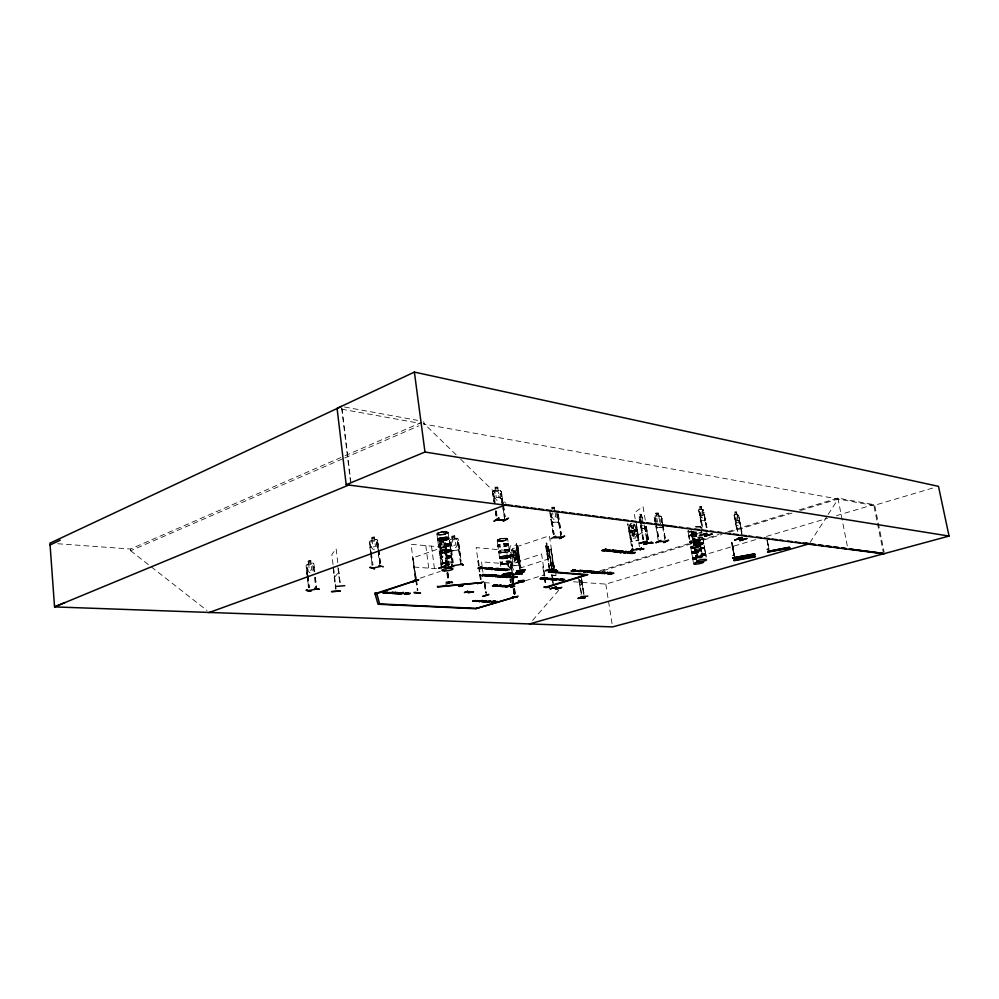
<?xml version="1.0" encoding="UTF-8"?>
<svg xmlns="http://www.w3.org/2000/svg" width="999" height="999" viewBox="0 0 999 999"><rect width="100%" height="100%" fill="white"/><g stroke="black" fill="none" stroke-linecap="round" stroke-linejoin="round"><path stroke-width="0.75" stroke-dasharray="5 3.75" d="M448.214 532.517L448.214 532.479A5.619 1.274 -7.5 0 1 439.735 534.577A5.619 1.274 -7.5 0 1 439.697 532.355L445.279 531.618L448.176 532.442A5.619 1.274 -7.5 0 0 439.697 532.355L437.599 533.079M437.612 533.104C434.902 536.013 444.23 534.49 445.367 534.078M500.811 566.421L497.927 546.241M701.56 550.449L699.887 540.496M702.684 556.505L701.71 551.298A5.132 0.962 -9.6 0 1 693.443 553.259A5.132 0.962 -9.6 0 1 694.954 551.348A5.132 0.962 -9.6 0 1 701.685 551.336L701.673 550.724M706.143 557.167L705.756 554.27L706.518 559.365M692.757 558.891L691.783 553.196L692.207 555.619M692.694 539.385L691.87 534.39M692.819 540.009L695.554 556.293M705.007 518.194L704.969 520.954L704.994 518.244M437.612 539.535L436.963 533.803M438.474 546.191L437.724 539.984M440.921 564.56L438.573 546.378M517.357 552.822C517.782 550.262 519.268 563.898 517.882 556.493C519.53 565.759 515.759 552.322 517.669 551.123M705.681 554.745L705.719 554.745A5.182 0.949 -9.6 0 0 698.913 554.77A5.182 0.949 -9.6 0 0 697.364 556.68A5.182 0.949 -9.6 0 0 705.681 554.745L705.731 554.657M511.863 567.832L509.34 550.349M497.952 546.353L497.115 540.297M448.976 538.374L448.988 538.399A5.694 1.274 -7.6 0 1 440.509 540.609A5.694 1.274 -7.6 0 1 440.472 538.399A5.694 1.274 -7.6 0 1 448.963 538.424L449.7 544.318M581.118 580.107L580.207 582.829L579.495 581.168M555.993 572.989L555.844 575.511L551.923 575.187M702.859 538.036L704.632 548.276L702.809 538.286M688.811 536.113L687.999 531.118M446.178 552.947L446.441 550.149L446.103 552.971L441.208 552.522L440.109 549.587M689.397 539.248L688.935 536.725L689.859 542.32M517.107 553.396L517.707 555.282L517.569 552.222M509.478 550.661L509.453 550.799A5.432 1.136 -8.1 0 0 501.573 550.824A5.432 1.136 -8.1 0 0 501.211 552.847A5.432 1.136 -8.1 0 0 509.453 550.799M558.379 522.165L558.791 519.243M501.948 503.309L502.385 500.187L501.198 491.558L500.187 490.359L498.126 490.397L497.714 487.137L498.126 490.397L499.675 491.583L500.536 497.602L499.438 500.187L496.678 500.199L494.83 497.602L493.968 491.57L495.292 490.497C494.318 483.641 496.203 491.433 492.482 491.57L494.068 502.272M502.035 503.421L502.534 500.174M638.498 537.612L638.086 540.422L631.593 541.246M638.598 537.612L638.161 540.509L631.543 541.358L630.144 538.686L627.722 523.801M687.949 530.869L690.584 531.643M691.62 552.522L689.834 542.27M688.86 535.889L688.823 536.5M690.896 531.668L689.223 531.78L693.443 531.356A5.057 1.024 -9.7 0 1 688.436 530.719M690.309 531.443L689.41 531.48L690.434 531.543M511.825 563.311L513.161 565.921L519.692 565.072L520.154 562.25L517.957 547.664L516.745 545.154M691.683 547.952L690.746 546.952L693.968 545.666L698.925 545.017L700.861 545.704L693.706 547.964M633.728 533.404L630.731 530.894L632.042 527.584C627.584 524.725 630.794 522.652 632.517 526.923C632.717 522.402 636.613 523.563 633.216 527.447L635.501 530.282L634.253 533.853C638.761 536.738 635.389 538.848 633.753 534.54C633.466 539.073 629.72 537.899 633.091 534.028L630.781 531.168L632.754 528.146L635.489 530.382L633.516 533.354M691.658 552.285L691.795 553.221M692.27 547.976L693.706 547.952M699.15 545.004C689.298 547.377 695.067 541.483 702.796 542.619M690.746 547.24L693.568 547.802L692.17 548.139M691.67 547.727L692.969 547.552M732.654 545.042L735.052 558.116M695.504 545.229L695.354 545.254A5.107 0.987 -9.7 0 0 703.621 543.244A5.107 0.987 -9.7 0 0 696.94 543.231A5.107 0.987 -9.7 0 0 695.429 545.179L697.814 545.067M732.692 544.892L734.377 555.694M695.878 545.616L696.49 545.404L691.882 546.54M732.654 545.479L731.817 542.382L732.042 544.555M731.655 542.42L731.855 543.319M699.088 527.06L699.337 526.748M515.509 558.041L517.245 555.157L514.61 552.971L512.599 555.931L514.822 558.728C511.538 562.549 514.96 563.648 515.459 559.24C517.182 563.411 520.204 561.413 515.971 558.566L517.27 555.057L515.059 552.285C518.481 548.463 514.672 547.327 514.385 551.76C512.787 547.589 509.59 549.612 513.911 552.41L512.574 555.656L515.459 558.041M700.786 546.053L700.474 545.204M510.352 552.472L511.126 552.31L513.661 570.092M702.697 557.067L702.759 556.73A5.145 0.937 -9.6 0 0 697.677 556.793A5.145 0.937 -9.6 0 0 692.644 558.491L692.594 558.566A5.145 0.937 -9.6 0 0 696.84 558.816M705.631 554.045L704.682 548.926A5.17 0.974 -9.7 0 0 697.914 548.963A5.17 0.974 -9.7 0 0 696.378 550.899A5.17 0.974 -9.7 0 0 704.682 548.951L704.72 548.426M704.682 548.951L705.569 553.883M697.152 533.454A5.082 1.011 -9.7 0 1 691.808 533.528L691.67 533.791A5.157 1.036 -9.7 0 1 696.278 531.868M768.356 548.901L766.733 549.413M767.544 549.462L768.668 549.275L767.12 549.313M768.493 549.063L767.257 549.125M767.619 549.475L768.194 549.175M700.749 545.779L700.749 545.804A5.045 0.962 -9.7 0 0 694.043 545.904A5.045 0.962 -9.7 0 0 692.569 547.802A5.045 0.962 -9.7 0 0 700.661 545.904L700.311 546.166M517.869 551.51L518.631 551.411M699.862 540.709L699.849 540.709A5.132 0.999 -9.7 0 0 693.119 540.684A5.132 0.999 -9.7 0 0 691.62 542.657A5.132 0.999 -9.7 0 0 699.849 540.709L699.75 539.935M549.038 568.518L545.978 545.442M545.816 546.303L546.003 545.529M509.428 557.167C512.524 554.695 504.745 555.382 503.633 555.831C492.782 558.678 506.481 559.403 509.415 557.205M503.608 540.784C505.044 541.071 510.164 538.711 506.281 538.299M691.733 533.491L691.733 533.454A5.082 1.011 -9.7 0 1 694.954 531.818M732.442 555.669L733.99 555.631L733.291 555.581M699.05 546.103L699.038 545.916M701.935 543.294L702.647 543.493L701.997 543.606M508.041 556.58L508.641 556.381M505.432 539.148L505.906 539.085M448.289 550.786L448.539 550.799M445.367 532.554L446.029 532.392M660.189 524.463L661.013 522.19L660.139 516.958L658.778 516.046L658.304 513.249M639.597 516.858L639.273 517.682L639.56 516.758L642.931 517.532L643.518 518.668L642.931 517.532M519.617 568.718L516.421 543.356L516.82 546.203M516.196 544.43L516.433 543.468M519.18 562.112L518.481 563.548L518.981 559.153L519.268 562.112L518.481 563.548L516.183 544.068M518.069 558.166L516.995 545.679L516.308 547.252M517.757 548.076L520.491 567.632M689.298 531.718L690.259 531.743M516.358 556.168L517.919 554.433L517.744 551.923M734.09 515.234L735.414 514.46M518.481 556.668L517.869 558.091L518.294 553.796L517.969 558.179L517.494 555.656M503.608 540.809L498.826 541.083M518.356 560.239L517.295 562.599L514.697 562.924L512.999 560.926L511.525 550.699L512.599 548.351L515.184 548.026L516.883 550.012M705.044 520.929L701.061 520.417L698.688 509.989L699.113 509.09L700.336 509.328M698.751 510.039L699.188 509.065M516.982 548.713L520.042 570.566M517.095 549.375L517.082 549.75M517.382 551.56L517.819 551.785M440.122 534.702C437.05 534.378 441.446 535.389 439.76 534.265M546.578 545.829L549.375 567.095M450.599 550.399L447.702 549.65L442.058 550.362A5.644 1.211 -7.6 0 0 442.12 552.472C441.87 553.758 452.597 552.285 449.8 550.087C445.579 548.713 434.877 552.709 441.458 552.647M442.07 552.934L441.471 553.109M442.12 552.472A5.644 1.211 -7.6 0 0 450.499 550.349A5.644 1.211 -7.6 0 0 442.095 550.362L439.21 551.91L442.919 552.834M634.715 531.505L636.65 531.243L637.387 530.132M628.433 527.634L629.258 527.46L632.442 547.04M448.713 550.611L447.814 550.824M629.258 527.46L632.404 547.102M693.656 544.817L701.947 542.807M549.949 565.796L551.585 565.134M550.012 565.846L550.449 565.047L554.283 565.397L555.032 566.233L553.209 565.197M636.838 526.573L636.063 526.66L638.286 540.209M631.118 527.16L633.953 526.785M502.06 558.528A5.37 1.099 -8.1 0 1 502.422 556.568A5.37 1.099 -8.1 0 1 510.202 556.518L510.302 556.443A5.37 1.099 -8.1 0 1 502.06 558.528L501.448 558.266M634.39 529.57L635.876 530.394M636.301 529.333L637.362 530.207L636.276 529.42M448.526 566.158L445.404 542.445L444.53 541.371L439.672 540.884L439.073 541.833L442.07 564.185M439.747 540.859L439.148 541.87L441.271 552.497M810.064 542.544L827.384 515.671M828.208 514.385L838.099 499.025L799.425 510.826M307.442 577.534L306.019 565.596L308.554 564.01M499.837 540.996L498.951 540.921L499.812 541.196M500.049 541.096L499.288 540.784M499.912 541.171L497.702 541.008M656.355 522.265L655.481 517.02L656.53 516.071C654.17 508.566 658.816 517.807 654.919 515.971L654.27 517.045L655.631 524.812M506.068 538.911L505.294 539.035M501.798 558.453L502.372 558.104M502.472 558.503L501.848 558.354M510.239 556.256L504.67 558.116M629.02 531.281L629.82 530.219M510.776 556.006L511.625 554.92L518.081 554.095L519.093 554.982L518.356 556.018L511.888 556.855L510.776 556.006L511.613 554.944M334.515 577.36L338.836 571.977M532.529 620.479L558.803 590.197M550.799 565.933L551.523 565.159C548.264 561.426 555.444 563.036 551.136 562.524M695.429 526.91A5.095 1.036 -9.8 0 1 700.336 526.66A5.095 1.036 -9.8 0 1 699.75 527.922L700.936 526.773L694.093 526.972A5.057 1.024 -9.8 0 1 699.937 526.411A5.057 1.024 -9.8 0 1 699.687 527.722M450.387 550.899L443.519 552.659M454.707 535.664L451.923 536.251L452.31 539.123L450.986 540.347L451.71 545.729L453.471 547.777L456.181 547.302L457.317 544.742L456.593 539.36L455.007 538.648L454.682 535.639L451.785 536.151L452.197 539.048M631.693 529.982L630.444 531.081L631.992 531.743M634.615 531.406L635.876 530.307M513.523 554.77L512.262 555.856L513.773 556.505M693.93 545.204L696.153 545.516M693.493 547.764L691.708 547.976M438.911 534.69L439.523 534.84M441.021 532.055L439.672 532.355A5.594 1.274 -7.5 0 0 439.76 534.552L439.885 534.265M447.977 532.954L445.367 534.053M638.511 541.021L636.288 526.411M637.861 535.339L646.79 529.37M441.62 552.909L442.47 552.647M447.977 550.461L448.713 550.736L448.189 550.374M579.907 580.894L580.694 580.382M579.982 585.539L581.992 584.278M582.03 584.34L581.918 581.755L582.03 584.34L579.969 585.626L579.345 583.404M492.432 491.496L493.618 500.224L495.192 503.309M498.776 541.171L500.124 540.958M495.042 502.172L493.793 493.369L494.88 502.272M493.319 490.497L500.187 490.359M502.285 503.708L500.974 493.369L502.872 506.53M501.623 493.469L503.259 503.608M501.223 556.718L499.575 557.879M507.804 556.381L508.628 556.431L507.792 556.468M700.349 546.403L692.02 548.089L692.669 547.789M554.345 507.242L554.795 510.227M550.836 519.368L552.197 522.34L558.516 522.24L557.579 511.276M440.035 551.348L440.946 550.998M654.919 515.971L660.514 515.996M654.183 517.007L655.019 521.54M658.841 515.946L661.463 516.895L662.674 524.425M655.943 521.653L655.431 518.606L655.781 521.74M661.463 516.895L660.464 516.021M662.724 523.076L661.962 518.506L662.562 523.164M662.399 527.235L656.743 527.347L662.374 527.122M691.158 546.64L691.895 546.553M699.412 545.691L699.387 546.053M57.692 543.743L130.507 549.013L343.644 456.331M345.08 455.706L422.327 422.115M130.507 549.013L130.657 550.736L343.269 458.578M344.705 457.954L418.906 425.799M456.156 454.832L424.038 423.576L423.189 423.938L873.85 505.506L934.077 487.649M445.629 532.355L446.091 532.542M442.507 552.497L442.082 553.084M442.732 538.361L443.131 541.296M440.134 543.568L439.335 543.581L440.134 543.568L442.869 564.16M445.329 542.469L446.291 550.149M447.952 566.108L445.242 544.055L448.751 566.083M445.816 544.105L445.017 544.13M415.259 578.721L412.837 558.091L416.046 578.683M412.624 558.166L413.411 558.141M445.492 560.451C446.703 559.34 444.73 563.748 446.103 565.047M416.308 578.371L414.81 571.016M445.704 563.873L445.504 560.726M445.841 560.851L445.292 560.801M420.204 578.146L440.247 571.416M478.434 565.422L478.009 560.839M479.158 565.397L478.533 560.876L478.946 565.471M733.491 555.294L733.328 555.394M553.321 567.307L551.173 549L553.896 567.12M507.642 563.374L508.354 563.349L507.642 563.374L508.066 566.321M706.743 527.622L703.059 509.64C700.287 510.539 701.573 502.447 701.81 509.577L702.796 510.626L703.708 515.859L703.271 517.981L701.723 517.769L700.499 515.397M698.688 509.989L702.047 528.496M519.555 568.256L552.659 557.617M702.971 509.665L703.633 510.764M699.375 511.613L702.297 528.421M706.293 527.559L703.883 512.262L706.992 527.547M704.332 512.337L703.633 512.35M700.012 517.544L701.173 520.304M544.118 575.961L543.281 566.545M736.475 511.988L738.785 520.854L738.398 522.914L736.95 522.714L735.776 520.429M734.028 515.197L737.112 531.63M525.362 580.756L544.667 574.712M737.05 514.672L738.723 515.896L742.007 533.703M734.702 516.758L737.537 531.68M738.773 515.871L738.024 514.935L734.44 514.41M741.583 533.653L738.91 517.37L742.257 533.628M739.335 517.432L738.673 517.457M735.339 522.502C734.377 525.986 742.269 527.734 739.997 523.151M599.962 570.779L718.943 534.44M727.859 531.705L788.835 513.086M799.25 509.902L837.911 498.101L873.675 504.607L877.172 521.965M603.071 570.704L722.077 534.415M729.507 532.142L791.982 513.086M573.463 581.78L605.806 584.103L756.106 539.497M766.533 536.401L827.534 518.294M836.463 515.646L873.675 504.607M442.37 552.872L440.646 538.149L442.807 538.336M447.764 551.972L448.951 551.485M504.907 540.496L506.031 540.172M643.506 539.348L639.959 514.185L641.483 514.497L643.581 523.763M501.223 556.693L503.671 556.106M639.135 517.657L643.081 540.871M641.42 528.146L640.384 525.249L641.346 528.171L644.742 528.908L644.805 526.173L644.742 528.908M697.489 547.14L698.676 547.04M371.578 537.474L374.375 536.85L374.662 539.947L376.173 540.621L376.848 546.191L375.761 548.888L373.189 549.475L371.516 547.402L370.841 541.845L372.09 540.534L371.578 537.474L374.375 536.85M371.99 540.459L370.154 540.859L369.318 542.12L370.404 551.46M378.621 548.264L377.597 540.247L376.586 539.385L374.75 539.835M376.623 539.398L370.204 540.946L369.418 542.145L370.929 554.545M379.957 566.483L376.96 542.17L377.722 541.995M308.192 561.138L310.839 560.564L311.089 563.536L312.5 564.198L313.099 569.542L312.05 572.14L309.615 572.677L308.054 570.679L307.467 565.334L308.654 564.085L308.192 561.138L308.516 563.998M308.291 561.213L310.764 560.676M306.88 564.398L312.937 563.024L311.164 563.424M306.968 574.575L306.156 567.282L307.018 567.17L307.842 574.462M314.023 571.578L313.211 565.684L313.923 565.521M548.189 556.643L546.216 543.006L547.177 543.419L549.1 557.005M547.177 543.419L546.128 543.031M545.691 546.266L546.89 553.521M546.241 547.852L549.313 568.618M551.261 566.583L548.913 548.951L551.81 566.633M439.223 534.577L439.785 534.515A5.607 1.274 -7.5 0 0 448.064 532.38L448.988 538.286M548.588 547.527L548.251 546.391L545.891 545.454M548.164 546.416L549.8 557.292L549.662 554.707M547.602 556.356L546.865 553.521L547.514 556.368L549.887 557.267M499.875 538.911L503.946 538.261M501.186 538.648L497.265 539.972L497.702 540.996M699.15 544.992C709.977 540.909 701.335 545.179 697.876 545.442M732.005 545.279L734.053 555.232M734.452 557.155L732.891 547.177L734.465 556.218M733.154 549.038L734.64 556.181M452.285 539.11L450.299 539.36L449.438 540.571L452.447 562.812L449.513 540.571L450.349 539.448L457.043 538.299M454.995 538.636L457.067 538.199L458.141 539.06L461.138 561.313M449.75 542.295L450.549 542.157L453.321 562.737M460.739 564.398L457.542 540.859L458.404 540.784L461.201 561.363M439.423 534.527L439.635 534.415A5.607 1.274 -7.5 0 1 439.71 532.33A5.607 1.274 -7.5 0 1 448.064 532.38A5.594 1.274 -7.5 0 1 439.76 534.552M503.671 556.081L510.277 556.393M500.961 558.279L502.197 558.541M695.292 545.629L696.603 545.417L695.591 545.392A5.082 0.974 -9.7 0 0 703.633 543.481A5.082 0.974 -9.7 0 0 696.99 543.468A5.082 0.974 -9.7 0 0 695.491 545.404A5.082 0.974 -9.7 0 0 703.633 543.444L703.733 543.356A5.082 0.974 -9.7 0 0 696.99 543.431A5.082 0.974 -9.7 0 0 695.479 545.367M694.904 547.602L696.216 547.402M634.465 530.481L631.843 530.819L634.477 530.581M630.094 532.005L636.588 531.156M631.905 531.855L628.933 531.231L629.77 530.132L636.313 529.308M632.355 534.652L635.177 534.265M513.636 555.594L516.233 555.257M513.411 554.707L513.024 551.972L515.796 551.623L516.183 554.358M513.024 551.997L515.796 551.648M513.648 555.681L516.246 555.344M519.617 564.984L513.224 565.796L511.925 563.286M631.231 527.235L633.853 526.91M520.267 567.507L517.132 546.428L520.179 568.543M516.283 547.165L516.446 548.351M518.081 561.001L516.97 552.497L517.02 553.671M517.382 551.448L517.757 552.147M504.67 558.104L502.035 558.316A5.332 1.099 -8.1 0 1 502.397 556.331A5.332 1.099 -8.1 0 1 510.139 556.293A5.357 1.099 -8.1 0 1 502.035 558.354A5.357 1.099 -8.1 0 1 502.397 556.393A5.357 1.099 -8.1 0 1 510.177 556.356A5.332 1.099 -8.1 0 1 502.035 558.291M441.133 534.715L442.582 534.577M697.864 545.317L700.786 545.429M506.443 555.744L508.778 555.731M446.341 549.712L447.702 549.65M442.157 552.759A5.632 1.211 -7.6 0 0 450.524 550.636A5.632 1.211 -7.6 0 0 442.145 550.649A5.607 1.199 -7.6 0 0 442.17 552.734A5.619 1.199 -7.6 0 0 450.512 550.561A5.607 1.199 -7.6 0 0 442.145 550.586A5.607 1.199 -7.6 0 0 442.17 552.684A5.607 1.199 -7.6 0 0 450.499 550.574A5.607 1.199 -7.6 0 0 442.157 550.636A5.632 1.211 -7.6 0 0 442.157 552.759A5.607 1.199 -7.6 0 0 450.499 550.624A5.619 1.199 -7.6 0 0 442.145 550.574A5.619 1.199 -7.6 0 0 442.157 552.672L443.519 552.647M503.946 538.286L506.281 538.274M655.431 518.606L654.607 518.693L655.282 521.665M661.962 518.506L661.126 518.593L665.134 541.371M655.968 513.174L658.428 513.124L658.828 516.021M656.056 513.274L658.353 513.211M558.429 522.14L552.247 522.24L550.973 519.318M554.395 507.205L551.685 507.255L552.185 510.214M493.793 493.369L492.807 493.469L494.23 502.172M500.811 493.469L501.785 493.369M494.717 487.162L497.714 487.137M701.947 542.832L703.796 543.219L702.821 542.644M699.088 526.348L699.974 526.411M484.403 582.629L491.983 583.129M413.986 567.045L437.275 568.768M551.898 575.124L555.856 575.399M553.221 566.133L551.648 566.008L552.172 569.542M477.797 560.901L478.533 560.876M542.744 566.72L544.293 575.973M441.958 547.464L443.906 547.652M550.599 549.188L553.758 569.68M441.246 542.082L443.194 542.282M699.15 509.178L702.971 509.752M701.435 506.668L699.7 506.443L700.262 509.353L699.587 510.164L702.759 528.483M736.563 511.963L734.927 511.75L734.864 515.359L737.786 531.605M500.974 558.266L499.637 557.942M437.724 534.577L438.623 534.702M341.608 409.178L420.167 423.389M344.505 407.005L417.657 420.379M641.358 528.084L644.767 528.783M643.231 525.861L641.882 525.561L640.784 523.139M639.947 519.468L643.231 539.423M688.261 531.53L688.885 531.655M640.022 514.285L641.37 514.597M307.018 567.17L307.68 574.425M370.292 550.124L371.653 552.759M369.63 543.918L370.392 543.743L371.316 551.336M376.96 542.17L379.72 563.486M547.464 551.773L548.364 552.147M546.703 546.728L547.614 547.115M546.528 544.542L547.115 544.792L546.403 543.643M732.517 544.93L733.578 549.662M516.108 554.445L517.632 555.169M510.864 555.956L511.913 556.755M130.657 550.736L207.005 610.514M457.067 538.199L458.042 539.11M376.548 539.497L377.547 540.322M312.887 563.011L313.886 563.861L314.747 571.54L313.748 563.898L312.862 563.111M450.462 548.301L451.86 551.023L458.678 549.825L459.19 546.803L458.678 549.825L451.898 550.886L450.549 548.264M443.057 541.321L444.23 542.382L444.942 547.752L444.218 549.949L442.27 549.775L440.909 547.365L440.197 541.982L441.108 541.121L440.796 538.224M553.096 565.297L554.07 566.208L554.595 569.742M457.542 540.859L460.402 561.513M460.589 459.153L506.018 503.346M500.137 490.397L501.236 491.545L503.096 503.708M691.733 534.065L691.87 534.39A5.082 1.011 -9.7 0 0 697.314 534.415M509.265 550.187L507.654 538.948A5.32 1.161 -8.1 0 0 499.925 538.911A5.32 1.161 -8.1 0 0 499.575 540.983A5.32 1.161 -8.1 0 0 507.654 538.948M510.901 561.463A5.357 1.074 -8.1 0 0 503.134 561.525A5.357 1.074 -8.1 0 0 502.772 563.461A5.357 1.074 -8.1 0 0 510.901 561.463L510.976 561.7M511.763 567.657L512.612 573.426M448.788 537.737A5.607 1.249 -7.6 0 0 440.422 537.712A5.607 1.249 -7.6 0 0 440.459 539.885A5.607 1.249 -7.6 0 0 448.788 537.737L448.788 537.774A5.619 1.249 -7.6 0 1 440.447 539.885A5.619 1.249 -7.6 0 1 440.422 537.699A5.619 1.249 -7.6 0 1 448.801 537.737L448.938 538.099A5.694 1.274 -7.6 0 1 440.459 540.284A5.694 1.274 -7.6 0 1 440.434 538.061A5.694 1.274 -7.6 0 1 448.926 538.099L448.901 538.036M449.787 544.48L451.298 556.181M451.373 556.356A5.719 1.199 -7.6 0 0 442.869 556.393A5.719 1.199 -7.6 0 0 442.882 558.491A5.719 1.199 -7.6 0 0 451.373 556.356L452.297 563.111A5.719 1.174 -7.6 0 0 445.117 562.887A5.719 1.174 -7.6 0 0 441.72 565.072M547.477 546.216L548.688 554.308L546.977 551.573M705.744 554.245L705.619 554.058A5.095 0.937 -9.6 0 0 698.838 554.145A5.095 0.937 -9.6 0 0 697.314 556.018A5.095 0.937 -9.6 0 0 705.494 554.12M697.215 533.803A5.157 1.036 -9.7 0 1 691.683 533.766L691.72 534.04A5.157 1.024 -9.7 0 0 697.265 534.103M695.629 556.418L696.49 561.176M518.044 547.664L516.808 545.054L510.289 545.916L509.727 548.726L512.899 570.192M691.695 533.978L691.708 534.028A5.157 1.024 -9.7 0 1 697.664 531.967M731.718 542.445L732.067 543.543M306.968 573.251L308.142 575.836M441.046 564.822L441.583 568.718M516.895 545.691L517.22 546.478M702.447 556.98A5.07 0.924 -9.6 0 0 696.865 557.292A5.07 0.924 -9.6 0 0 692.744 558.891L693.556 563.473M517.919 558.466L518.381 560.352L518.493 557.267M517.22 553.134L517.669 555.007M732.467 546.528L731.768 543.931M733.016 548.426L732.742 547.077M732.379 544.118L732.529 544.792M699.712 539.822L699.312 537.437M874.799 505.794L884.152 552.135M877.472 523.464L883.216 551.91M837.911 498.101L847.577 547.302M767.145 540.134L768.768 548.863M766.97 540.172L768.606 548.901M732.292 546.565L733.89 555.257M769.03 549.35L767.482 540.796L768.855 549.375M699.587 511.763L702.509 528.558M700.886 526.96L701.685 531.593M690.896 528.808L691.708 533.454M732.492 545.504L732.766 546.128M662.986 524.6L665.546 539.835M662.812 524.687L665.371 539.91M659.815 522.215L658.928 516.982L656.68 517.007L657.567 522.252M656.206 523.189L658.753 538.461M656.031 523.264L658.591 538.548M655.544 523.201L658.091 538.473M655.881 526.336L658.179 540.084M645.279 520.242L643.019 506.568L634.178 512.862L635.152 518.856M646.278 526.286L648.476 539.522M645.841 526.411L648.026 539.647M645.142 526.386L647.414 540.134M644.879 526.461L647.152 540.209M644.742 526.298L647.527 543.119M644.23 524.85L646.753 540.134M642.856 523.601L641.982 518.344L640.634 518.044L641.508 523.301M640.034 514.16L640.571 517.082M636.163 522.714L639.06 540.109M636.313 524.213L638.948 540.896M636.138 524.85L638.786 540.996M638.748 542.469L639.46 546.815M627.822 523.801L631.618 547.202M605.806 584.103L612.087 623.863M581.855 579.77L584.19 594.904M581.068 576.573L583.953 595.042M581.381 579.944L583.716 595.067M579.345 579.757L581.655 594.83M579.108 579.77L581.43 594.967M578.458 576.96L581.181 594.992M558.379 514.485L561.388 534.278M558.066 513.911L561.226 534.365M557.654 514.497L561.113 537.337M557.479 514.585L560.726 535.901M556.406 512.699L557.042 516.883L556.081 519.293L553.596 519.318L551.898 516.933L551.048 511.338M555.082 512.712L555.719 516.895L553.234 516.92L552.597 512.724M550.936 513.011L554.158 534.403M550.774 513.111L553.995 534.49M550.199 513.024L553.421 534.415M549.675 511.288L553.259 534.502M554.083 567.145L549.375 535.764L516.446 546.803L519.43 568.706M548.613 547.502L551.972 569.455M552.035 574.7L552.472 577.659M552.697 579.133L553.359 583.566M551.56 574.662L552.01 577.622M552.222 579.095L552.897 583.528M544.83 575.811L541.595 553.983L510.564 564.11L511.6 571.378M544.88 577.335L546.203 585.064M544.517 577.522L545.666 585.227M544.343 577.509L545.479 585.214M518.044 547.639L520.979 567.644M518.693 559.627L519.98 568.531M516.471 556.243L516.858 558.978L514.085 559.34L513.698 556.605M503.471 505.069L505.144 516.77M503.309 505.169L504.982 516.87M503.084 508.004L504.757 519.705M513.286 579.333L513.723 582.367M514.597 588.423L515.459 594.492M502.497 505.169L504.383 518.331M513.111 579.32L513.536 582.355M514.41 588.411L515.284 594.48M512.15 576.448L513.199 582.529M514.11 590.097L514.947 594.655M511.126 569.979L510.289 564.16L481.506 561.8L482.13 566.258M512.375 578.708L512.937 582.592M514.023 590.159L514.672 594.705M511.863 576.585L512.737 582.654M513.598 588.711L514.473 594.767M511.588 576.485L512.462 582.554M513.548 590.134L514.198 594.68M511.825 579.582L512.262 582.617M513.124 588.686L513.998 594.742M508.891 567.157L506.493 550.412L476.173 547.589L478.633 565.359M510.664 579.557L511.088 582.504M508.141 563.411L508.566 566.358M510.464 579.62L510.876 582.567M507.854 563.299L508.279 566.246M510.164 579.52L510.589 582.467M509.965 579.582L510.377 582.529M496.291 510.976L496.928 515.372M496.128 511.063L496.965 516.933M495.479 510.976L496.316 516.845M495.317 511.076L496.153 516.945M484.952 583.104L486.363 593.169M484.752 583.166L486.151 593.231M482.33 567.744L482.954 572.215M484.465 583.066L485.864 593.144M484.465 584.577L485.664 593.206M480.419 574.45L481.243 580.481M479.158 566.982L479.995 573.001M480.207 574.512L481.043 580.544M479.895 574.413L480.731 580.444M478.633 566.933L479.47 572.964M479.682 574.475L480.519 580.506M445.242 544.055L448.376 567.494M446.865 564.885L444.443 546.803L413.111 557.779L415.771 578.546M447.889 572.564L448.913 580.232M446.041 560.264L446.653 564.872M447.677 572.539L448.701 580.219M447.689 573.064L448.713 580.731M445.704 560.464L446.316 565.072M447.34 572.739L448.501 580.806M442.682 538.449L444.592 552.834M447.127 572.727L448.164 580.694M446.928 573.089L447.952 580.769M423.751 421.503L424.038 423.576M439.91 543.643L442.644 564.235M439.56 543.506L442.295 564.11M431.493 546.141L434.44 568.556M425.799 545.616L428.733 568.144M416.496 579.882L417.857 590.434M416.283 579.87L417.644 590.421M413.199 558.216L415.834 578.758M415.759 580.044L417.32 590.609M415.472 578.646L411.064 544.28L444.243 547.302L446.615 565.072A5.719 1.174 -7.6 0 0 449.463 564.497M378.796 549.637L380.482 563.324M377.51 540.309L378.534 548.264M378.658 549.6L380.344 563.274M371.353 552.809L372.977 564.997M371.116 556.056L372.215 565.159M370.592 552.984L372.078 565.122M342.02 408.504L351.111 484.078M341.646 407.979L350.437 481.156M337.762 562.687L336.139 548.763L331.868 554.482L333.104 565.159M338.474 568.831L340.222 583.803M338.399 568.931L340.147 583.903M337.912 567.457L339.835 583.916M333.554 568.269L335.951 588.935M333.279 566.683L335.876 589.023M333.179 568.381L335.564 589.048M315.397 577.26L316.546 587.487M315.247 577.222L316.396 587.449M314.523 577.385L315.846 589.073M308.004 575.923L309.303 587.599M307.842 575.874L309.153 587.549M307.605 578.995L308.591 587.749M307.13 576.036L308.429 587.712M732.504 545.392L732.729 547.215M509.453 567.644A5.445 1.074 -8.2 0 1 511.126 568.906M509.403 567.332A5.445 1.074 -8.2 0 1 511.088 568.593M509.303 566.995A5.357 1.061 -8.2 0 1 510.964 568.231M509.453 568.031A5.357 1.049 -8.2 0 1 511.113 569.268M701.76 532.192A5.157 1.036 -9.7 0 1 699.675 533.204M701.623 531.868A5.082 1.011 -9.7 0 1 698.426 533.179M701.798 532.829A5.082 1.011 -9.7 0 1 701.398 533.154M691.87 534.378A5.082 1.011 -9.7 0 1 696.415 532.517A5.082 1.011 -9.7 0 1 701.847 532.554M701.81 532.492A5.157 1.024 -9.7 0 1 700.711 533.166M701.585 531.992A5.157 1.024 -9.7 0 1 701.872 532.205M696.778 526.997A5.057 1.024 -9.8 0 1 700.611 527.035A5.057 1.024 -9.8 0 1 699.762 528.196M693.493 531.63A5.02 1.011 -9.7 0 1 688.648 531.88A5.02 1.011 -9.7 0 1 689.198 530.669M696.79 535.988A5.12 1.011 -9.7 0 1 690.022 536.925A5.12 1.011 -9.7 0 1 690.284 535.489A5.12 1.011 -9.7 0 1 697.102 534.303M696.803 536.313A5.045 0.999 -9.7 0 1 690.134 537.237A5.045 0.999 -9.7 0 1 690.396 535.826A5.045 0.999 -9.7 0 1 697.115 534.652M696.74 535.689A5.12 1.011 -9.7 0 1 689.972 536.625A5.12 1.011 -9.7 0 1 690.234 535.189A5.12 1.011 -9.7 0 1 697.052 534.003M696.64 535.352A5.045 0.999 -9.7 0 1 689.972 536.276A5.045 0.999 -9.7 0 1 690.234 534.865A5.045 0.999 -9.7 0 1 696.94 533.691M693.406 531.156A5.032 1.011 -9.7 0 1 688.049 530.844M701.585 557.717A5.145 0.937 -9.6 0 1 700.611 558.041M696.79 558.528A5.145 0.937 -9.6 0 1 692.744 558.004A5.145 0.937 -9.6 0 1 699.362 556.268A5.145 0.937 -9.6 0 1 702.235 557.092M701.535 557.417A5.145 0.937 -9.6 0 1 699.387 558.054M696.902 559.14A5.07 0.924 -9.6 0 1 692.744 558.891M439.722 532.342A5.594 1.274 -7.5 0 1 448.052 532.392M449.475 564.86A5.632 1.149 -7.6 0 1 446.69 565.384M441.845 565.422A5.632 1.149 -7.6 0 1 444.505 563.424A5.632 1.149 -7.6 0 1 452.06 563.224A5.719 1.174 -7.6 0 0 445.804 562.437A5.719 1.174 -7.6 0 0 441.683 564.735M442.607 564.472A5.632 1.161 -7.6 0 1 442.22 562.949A5.632 1.161 -7.6 0 1 449.7 561.775A5.632 1.161 -7.6 0 1 451.361 563.099M449.325 563.786A5.632 1.161 -7.6 0 1 445.104 564.447M449.425 564.173A5.719 1.174 -7.6 0 1 446.603 564.697M702.846 538.186L702.859 538.274A5.17 1.011 -9.7 0 1 694.53 540.222A5.17 1.011 -9.7 0 1 696.053 538.224A5.17 1.011 -9.7 0 1 702.821 538.249L702.846 538.149M705.756 554.383L705.756 554.408A5.182 0.949 -9.6 0 0 698.863 554.47A5.182 0.949 -9.6 0 0 697.314 556.381A5.182 0.949 -9.6 0 0 705.631 554.445M511.088 562.012L511.088 562.05A5.432 1.086 -8.1 0 0 503.196 562.187A5.432 1.086 -8.1 0 0 502.822 564.148A5.432 1.086 -8.1 0 0 511.076 562.125L511.088 562.075M449.85 544.705L449.85 544.742A5.707 1.249 -7.6 0 0 441.333 544.817A5.707 1.249 -7.6 0 0 441.358 546.99A5.707 1.249 -7.6 0 0 449.825 544.817L449.837 544.767M451.436 556.568L451.436 556.605A5.719 1.199 -7.6 0 0 442.919 556.73A5.719 1.199 -7.6 0 0 442.932 558.816A5.719 1.199 -7.6 0 0 451.423 556.68L451.436 556.63M508.578 544.705L508.566 544.73A5.42 1.161 -8.1 0 1 500.349 546.765A5.42 1.161 -8.1 0 1 500.699 544.692A5.42 1.161 -8.1 0 1 508.578 544.705L508.591 544.705M636.725 535.576L635.689 537.974L633.054 538.311L631.281 536.263L629.582 525.836L630.631 523.439L633.266 523.101L635.027 525.137L636.725 535.576M643.731 520.179L643.731 520.179M373.901 537.574L372.252 537.962L372.365 538.948L374.026 538.573L373.901 537.574M374.787 540.946L372.215 541.533L372.889 547.09L375.474 546.503L374.787 540.946M310.377 561.251L308.816 561.6L308.928 562.562L310.489 562.2L310.377 561.251M311.188 564.497L308.766 565.047L309.365 570.392L311.788 569.842L311.188 564.497M454.208 536.338L452.472 536.638L452.597 537.599L454.333 537.3L454.208 536.338M455.144 539.61L452.435 540.084L453.159 545.466L455.869 544.992L455.144 539.61M634.377 532.854L632.679 533.066L632.829 534.003L634.527 533.778L634.377 532.854M515.496 550.187L512.912 550.524L514.385 560.751L516.97 560.427L515.496 550.187M516.096 557.579L514.435 557.804L514.56 558.703L516.233 558.491L516.096 557.579M633.628 525.312L630.993 525.649L632.692 536.088L635.314 535.751L633.628 525.312M515.322 552.235L513.661 552.447L513.786 553.359L515.447 553.146L515.322 552.235M633.478 527.41L631.793 527.622L631.942 528.546L633.628 528.321L633.478 527.41M658.141 514.647L656.693 514.672L656.543 513.736L657.979 513.711L658.141 514.647M553.896 507.842L552.297 507.842L552.459 508.841L554.045 508.828L553.896 507.842M499.063 497.602L496.303 497.602L495.442 491.57L498.201 491.57L499.063 497.602M497.165 487.812L495.404 487.812L495.554 488.886L497.327 488.886L497.165 487.812M552.622 564.01L551.485 563.074L552.622 564.01M442.395 538.886L441.146 538.761L441.271 539.722L442.52 539.847L442.395 538.886M702.884 515.746L701.335 515.521L700.424 510.277L701.972 510.514L702.884 515.746M738.011 520.741L736.55 520.541L735.639 515.472L737.1 515.684L738.011 520.741M701.286 508.141L700.124 507.055L701.286 508.141M736.425 513.386L735.339 512.337L736.425 513.386M641.358 515.946L640.334 514.81L641.358 515.946M449.775 544.455L449.75 544.443A5.707 1.249 -7.6 0 0 441.283 544.48A5.707 1.249 -7.6 0 0 441.308 546.653A5.707 1.249 -7.6 0 0 449.787 544.492L449.762 544.43M508.354 543.993L508.341 543.968A5.332 1.136 -8.1 0 0 500.649 544.03A5.332 1.136 -8.1 0 0 500.299 546.078A5.332 1.136 -8.1 0 0 508.391 544.043L508.341 543.993M508.578 544.455L508.553 544.43A5.42 1.161 -8.1 0 0 500.661 544.38A5.42 1.161 -8.1 0 0 500.299 546.453A5.42 1.161 -8.1 0 0 508.528 544.393L508.578 544.517M449.662 544.193L449.65 544.168A5.632 1.224 -7.6 0 0 441.271 544.118A5.632 1.224 -7.6 0 0 441.296 546.266A5.632 1.224 -7.6 0 0 449.65 544.13L449.662 544.155A5.619 1.224 -7.6 0 1 441.308 546.266A5.619 1.224 -7.6 0 1 441.283 544.13A5.619 1.224 -7.6 0 1 449.65 544.13M451.261 556.056L451.248 556.018A5.619 1.186 -7.6 0 0 442.869 556.031A5.619 1.186 -7.6 0 0 442.882 558.091A5.619 1.186 -7.6 0 0 451.236 555.993M648.314 539.622L646.128 526.386L648.189 539.547M509.428 551.173L509.428 551.136A5.345 1.111 -8.1 0 0 501.66 551.186A5.345 1.111 -8.1 0 0 501.311 553.184A5.345 1.111 -8.1 0 0 509.415 551.173L509.415 551.173M508.553 545.067L508.553 545.029A5.332 1.136 -8.1 0 0 500.799 545.067A5.332 1.136 -8.1 0 0 500.437 547.09A5.332 1.136 -8.1 0 0 508.541 545.067L508.541 545.067M451.398 557.067L451.386 557.03A5.619 1.174 -7.6 0 0 443.007 557.117A5.619 1.174 -7.6 0 0 443.019 559.165A5.619 1.174 -7.6 0 0 451.386 557.067L451.386 557.067M449.8 545.204L449.8 545.167A5.632 1.224 -7.6 0 0 441.421 545.204A5.632 1.224 -7.6 0 0 441.446 547.34A5.632 1.224 -7.6 0 0 449.8 545.204A5.619 1.224 -7.6 0 0 441.421 545.204A5.619 1.224 -7.6 0 0 441.446 547.34A5.619 1.224 -7.6 0 0 449.787 545.204L449.787 545.204M448.938 538.811L448.926 538.773A5.619 1.249 -7.6 0 0 440.559 538.786A5.619 1.249 -7.6 0 0 440.596 540.958A5.619 1.249 -7.6 0 0 448.938 538.811A5.607 1.249 -7.6 0 0 440.571 538.786A5.607 1.249 -7.6 0 0 440.596 540.958A5.607 1.249 -7.6 0 0 448.926 538.811M501.998 557.942A5.32 1.099 -8.1 0 0 510.077 555.943A5.32 1.099 -8.1 0 0 502.36 555.981A5.32 1.099 -8.1 0 0 501.998 557.942M499.662 541.495A5.307 1.149 -8.1 0 0 507.717 539.46A5.307 1.149 -8.1 0 0 499.999 539.435A5.307 1.149 -8.1 0 0 499.662 541.495M501.161 552.16A5.345 1.124 -8.1 0 0 509.265 550.149A5.345 1.124 -8.1 0 0 501.523 550.162A5.345 1.124 -8.1 0 0 501.161 552.16M501.173 552.534A5.432 1.136 -8.1 0 0 509.403 550.486A5.432 1.136 -8.1 0 0 501.535 550.511A5.432 1.136 -8.1 0 0 501.173 552.534M502.122 558.853A5.32 1.086 -8.1 0 0 510.214 556.855A5.32 1.086 -8.1 0 0 502.485 556.893A5.32 1.086 -8.1 0 0 502.122 558.853M502.909 564.485A5.357 1.074 -8.1 0 0 511.038 562.487A5.357 1.074 -8.1 0 0 503.284 562.549A5.357 1.074 -8.1 0 0 502.909 564.485M502.772 563.836A5.432 1.099 -8.1 0 0 511.026 561.813A5.432 1.099 -8.1 0 0 503.146 561.875A5.432 1.099 -8.1 0 0 502.772 563.836M694.642 540.534A5.082 0.999 -9.7 0 0 702.796 538.598A5.082 0.999 -9.7 0 0 696.141 538.573A5.082 0.999 -9.7 0 0 694.642 540.534M695.429 545.029A5.07 0.974 -9.7 0 0 703.558 543.106A5.07 0.974 -9.7 0 0 696.927 543.106A5.07 0.974 -9.7 0 0 695.429 545.029M694.467 539.572A5.082 0.999 -9.7 0 0 702.634 537.637A5.082 0.999 -9.7 0 0 695.978 537.599A5.082 0.999 -9.7 0 0 694.467 539.572M694.48 539.922A5.17 1.011 -9.7 0 0 702.772 537.962A5.17 1.011 -9.7 0 0 696.003 537.924A5.17 1.011 -9.7 0 0 694.48 539.922M697.477 556.992A5.095 0.937 -9.6 0 0 705.669 555.094A5.095 0.937 -9.6 0 0 699 555.119A5.095 0.937 -9.6 0 0 697.477 556.992M695.579 545.891A5.07 0.974 -9.7 0 0 703.708 543.968A5.07 0.974 -9.7 0 0 697.077 543.968A5.07 0.974 -9.7 0 0 695.579 545.891M696.478 551.211A5.095 0.962 -9.7 0 0 704.657 549.3A5.095 0.962 -9.7 0 0 698.001 549.3A5.095 0.962 -9.7 0 0 696.478 551.211M696.315 550.599A5.17 0.974 -9.7 0 0 704.62 548.651A5.17 0.974 -9.7 0 0 697.864 548.663A5.17 0.974 -9.7 0 0 696.315 550.599M696.315 550.237A5.095 0.962 -9.7 0 0 704.482 548.326A5.095 0.962 -9.7 0 0 697.826 548.339A5.095 0.962 -9.7 0 0 696.315 550.237M691.733 542.969A5.045 0.974 -9.7 0 0 699.824 541.046A5.045 0.974 -9.7 0 0 693.206 541.033A5.045 0.974 -9.7 0 0 691.733 542.969M692.519 547.44A5.032 0.962 -9.7 0 0 700.586 545.529A5.032 0.962 -9.7 0 0 693.993 545.529A5.032 0.962 -9.7 0 0 692.519 547.44M691.57 542.007A5.045 0.987 -9.7 0 0 699.662 540.097A5.045 0.987 -9.7 0 0 693.044 540.072A5.045 0.987 -9.7 0 0 691.57 542.007M691.57 542.37A5.132 0.999 -9.7 0 0 699.799 540.409A5.132 0.999 -9.7 0 0 693.069 540.397A5.132 0.999 -9.7 0 0 691.57 542.37M692.657 548.289A5.032 0.962 -9.7 0 0 700.724 546.391A5.032 0.962 -9.7 0 0 694.13 546.391A5.032 0.962 -9.7 0 0 692.657 548.289M692.582 548.014A5.07 0.962 -9.7 0 0 700.724 546.091A5.07 0.962 -9.7 0 0 694.068 546.103A5.07 0.962 -9.7 0 0 692.582 548.014M694.38 558.354A5.057 0.924 -9.6 0 0 702.497 556.468A5.057 0.924 -9.6 0 0 695.878 556.505A5.057 0.924 -9.6 0 0 694.38 558.354M693.556 553.571A5.057 0.949 -9.6 0 0 701.673 551.673A5.057 0.949 -9.6 0 0 695.042 551.698A5.057 0.949 -9.6 0 0 693.556 553.571M693.393 552.959A5.132 0.962 -9.6 0 0 701.635 551.036A5.132 0.962 -9.6 0 0 694.904 551.048A5.132 0.962 -9.6 0 0 693.393 552.959M693.393 552.609A5.057 0.949 -9.6 0 0 701.498 550.711A5.057 0.949 -9.6 0 0 694.879 550.724A5.057 0.949 -9.6 0 0 693.393 552.609M442.12 552.322A5.594 1.199 -7.6 0 0 450.437 550.212A5.594 1.199 -7.6 0 0 442.107 550.224A5.594 1.199 -7.6 0 0 442.12 552.322M439.835 535.089A5.582 1.261 -7.5 0 0 448.114 532.942A5.582 1.261 -7.5 0 0 439.797 532.879A5.582 1.261 -7.5 0 0 439.835 535.089M442.232 553.271A5.619 1.199 -7.6 0 0 450.586 551.161A5.619 1.199 -7.6 0 0 442.22 551.173A5.619 1.199 -7.6 0 0 442.232 553.271A5.594 1.199 -7.6 0 0 450.561 551.161A5.594 1.199 -7.6 0 0 442.232 551.186A5.594 1.199 -7.6 0 0 442.245 553.271"/><path stroke-width="1.5" d="M553.159 569.005L545.242 570.704L553.296 568.968M621.066 551.56L620.204 551.51L620.604 550.886L620.679 551.673L618.756 552.272L621.828 551.473M647.027 541.233L639.335 543.369L647.227 541.171M742.032 537.824L734.677 539.972M741.982 537.474L737.699 538.761M556.106 587.037L550.349 588.811M556.343 587.012L550.112 588.823M604.919 571.915L604.507 572.664M414.086 592.844L420.479 593.106L414.36 592.295M483.603 581.768L477.522 583.678M482.792 596.241L488.923 594.467L483.104 596.266M512.425 596.715L517.407 597.127M523.988 581.48L518.456 581.131M445.354 565.958L438.948 568.081M418.306 579.919L412.45 581.53M418.593 579.882L412.2 581.955L418.556 579.895M655.931 542.632L660.876 540.434L656.018 542.707M575.524 569.929L573.676 570.554L574.537 569.929M555.656 536.226L550.911 538.723M498.863 518.306L494.105 521.078M512.774 575.524L513.211 573.738M369.88 567.582L374.45 568.718M370.204 567.095L374.438 568.768M630.993 551.186L632.529 548.763L631.031 551.148M631.393 551.086L632.604 549.238M451.76 564.934L453.721 566.595L451.848 564.997M521.853 573.488L513.461 574.575L521.74 573.576M522.589 572.527L521.703 574.363L522.165 572.639M542.032 578.746L539.972 578.758L542.844 577.909M519.867 572.252L520.641 570.491M525.162 569.792L516.583 570.966L525.174 569.842M632.941 550.037L632.879 549.213M619.392 550.998C615.521 552.135 616.233 552.847 619.143 551.336M605.269 549.712L606.093 549.937M610.114 573.563C615.047 571.89 604.195 575.112 609.328 573.364M335.951 586.425L344.78 585.689M437.45 586.288L437.537 586.987L481.993 582.604L437.849 586.625M609.303 573.301L610.539 572.927M467.52 591.508L464.423 592.482L469.88 591.645L467.482 591.957L467.457 591.058L467.957 591.533M703.633 534.677L708.341 535.139M610.239 573.314L611.213 573.064L610.439 573.289M619.83 551.011L618.756 551.261M738.224 538.224L739.185 538.985M738.361 539.035L743.393 539.51M605.856 572.552L603.146 572.714M616.046 551.098L614.547 551.173L615.834 551.223M417.445 592.882L418.231 592.732L417.619 592.919M310.826 591.183L306.543 590.122M643.306 542.445L647.527 543.281M585.764 570.928L583.965 571.416M501.598 568.968L500.187 568.856M635.851 549.45L643.955 548.801L635.938 549.388M460.327 585.352L461.925 585.002M521.99 580.619L521.216 581.356L521.153 580.544M581.618 598.014L584.165 596.578M581.93 597.976L583.916 596.59M587.849 596.103L580.806 596.703M554.707 570.966L554.345 570.966M505.357 519.817L496.466 519.88L505.506 519.68M508.054 518.269L503.184 521.116L508.466 518.294M562.824 578.933L558.916 580.132L562.949 579.308L561.725 579.345M445.616 565.933L438.948 568.131M613.673 551.211L615.334 551.398L612.737 551.61L616.533 550.998L611.338 551.261M591.87 571.49L589.023 571.603L589.398 571.016L590.584 571.553L588.074 572.327M580.981 570.591L579.845 570.342L580.506 570.404M586.201 570.941C579.919 571.853 586.688 572.265 585.551 571.153M564.685 536.126L559.49 538.586L564.235 536.138M598.264 571.928L595.129 572.789L600.874 572.39L597.102 573.414L599.912 572.552L597.689 572.702M647.964 543.206L643.743 542.494M50.075 544.979L60.24 540.172M414.385 372.09L337.075 408.354L346.191 484.715L883.591 553.808L949.05 536.063L938.486 486.351L414.385 372.09L424.975 452.023L949.05 536.063M341.458 406.443L49.95 543.181L54.545 606.905L612.562 626.91L883.591 553.808M663.761 542.494L668.631 540.197L663.761 542.519M608.628 550.387C602.509 552.996 616.945 548.351 607.817 550.924C611.026 548.938 607.367 550.511 606.455 550.786M487.749 574.937L485.989 575.374L486.938 575.187M497.202 568.831L498.826 569.23L496.553 569.38L499.3 569.193L495.941 568.955L498.089 568.206M484.09 574.662C479.058 576.51 485.239 574.687 487.387 574.9M487.874 576.261L486.163 576.236L490.409 575.362L487.362 576.023M491.67 568.006L492.132 568.518L490.584 569.18L493.444 568.618L492.057 569.293C499.937 567.095 487.637 571.241 492.719 568.793L489.81 569.355L491.745 567.844M64.848 602.584L54.545 606.905L349.363 484.802M346.191 484.715L424.975 452.023M509.977 585.726L509.165 585.464L510.264 585.439M573.239 570.554L574.949 569.942M572.939 570.179L575.137 570.479L573.863 570.541M309.041 590.659L309.44 590.471M308.816 590.609L316.795 588.948M372.352 568.169L380.944 566.358M595.292 572.202L596.103 571.94M402.922 593.156L402.46 592.494L403.584 592.432M605.344 550.187L606.106 550.486L603.196 550.711L607.417 550.037L605.993 550.049M552.497 571.028L552.222 571.091M498.301 569.967C499.3 571.028 495.267 569.68 500.686 569.18M208.866 612.624L506.268 504.732M460.864 585.289L462.05 585.102M403.321 593.181L402.522 592.956M461.101 585.352L459.715 585.289M507.417 586.9L509.24 585.913M505.369 576.535L508.154 576.123M511.351 586.376L512.937 586.013L511.613 586.388M632.155 550.149L640.659 549.05M604.183 572.627L602.222 572.065L604.657 572.702L601.585 573.414L603.746 572.764M511.426 586.8L512.412 587L510.564 587.062L514.785 586.238L511.201 586.725M375.387 592.844L375.474 593.543L416.158 580.394L376.71 593.618L375.037 593.831L374.962 593.131L376.635 592.919L379.632 603.933L476.66 608.391M383.741 592.345L387.375 592.507L386.101 592.507M617.432 550.711L616.845 551.123L617.882 550.911M620.529 551.535L623.226 551.161M448.176 567.594L442.382 567.145M452.16 566.445L445.704 568.656L452.11 566.52M416.133 581.056L415.559 581.043C416.308 578.783 415.784 582.704 416.059 579.682M392.245 591.995L392.694 592.32M391.883 592.582L389.585 593.344M561.038 579.058L559.852 579.445L561.663 578.908M609.765 572.302C609.627 573.651 608.229 572.764 610.963 572.564M394.305 592.382L396.116 592.557L395.392 592.32M395.129 592.882L392.407 593.493L395.554 592.907M395.829 592.919L396.116 592.557M480.207 567.045L481.218 566.982M401.773 593.144L397.764 593.793L401.71 592.682M402.16 593.144L403.196 593.331M402.51 593.294L400.537 593.943L402.922 593.306M483.941 567.532L480.169 568.606L485.851 567.682L481.281 568.406M491.146 601.311L490.509 601.123M558.466 579.195L555.581 579.957L557.679 579.308M489.885 567.932L484.877 568.968M487.075 568.98C487.874 569.78 493.181 567.145 489.585 568.456L487.187 569.005M492.132 568.518L488.436 569.243L491.296 567.807M491.358 568.281L492.195 567.694M495.941 568.955L496.678 569.005C489.972 570.953 500.124 568.006 497.252 569.243M448.988 583.066L448.189 583.129L448.763 582.342M448.201 583.116L448.351 581.905M445.941 584.103L451.998 581.68M452.535 582.654L446.178 582.217M482.692 574.974C486.351 574.775 477.722 575.923 483.004 575.511M501.923 568.993L503.621 568.943M502.36 568.843L502.559 569.617L500.774 570.192L503.683 569.405M484.74 575.636L488.012 575.249L485.926 574.9M503.771 569.767L505.869 569.605L501.723 570.267L504.545 570.092L503.708 569.293L504.582 569.143M506.605 568.993L509.577 569.53L505.182 570.541M491.446 574.962L493.381 575.986L490.447 576.286L496.266 575.736M490.671 575.511C494.343 574.875 487.15 577.634 491.108 575.099M492.395 575.324L493.494 575.199M492.457 575.786L494.83 575.174L494.105 575.761M494.83 575.174L496.253 574.999M495.267 575.799L492.457 576.423L495.654 575.824M495.929 575.849L496.715 575.486L495.541 575.224M480.869 582.829L481.63 582.792M509.103 576.66L510.102 576.873M515.222 576.785L511.95 577.822L517.37 576.947L513.011 577.634L515.596 576.81M606.793 549.45L601.748 550.574M606.081 549.425L602.297 550.624L606.455 549.462M493.419 585.564L496.028 585.377L492.457 585.889L494.98 585.664L493.419 585.564L494.118 584.902M604.982 550.299C602.934 550.936 607.08 550.761 604.907 549.825M498.726 585.439L495.979 586.163L497.752 585.614L496.253 585.227M612.649 550.349C615.709 550.274 605.219 552.41 612.275 550.661L611.613 550.586L614.198 550.212M614.085 551.161L611.4 551.361M550.886 571.528L552.172 570.904M616.845 551.123L617.894 551.073M511.076 584.84L524.038 580.993L510.651 584.777L511.476 584.74M546.016 587.537L587.899 574.65L552.21 571.84L550.986 572.215L586.688 575.024M557.405 571.066L551.91 570.579M552.247 570.579L557.717 571.028M508.641 585.751L514.435 583.778M523.701 581.693L518.206 581.231M628.92 551.411L628.221 552.122L628.995 551.873M541.745 578.721C536.863 578.558 551.885 577.859 541.67 578.921M629.358 551.91L624.899 552.884L628.221 552.122M546.89 577.922L547.752 578.446L545.317 579.208M388.062 592.694L390.172 592.594M572.877 570.104L573.876 569.742M573.95 570.192L571.066 570.953L573.738 569.954M551.048 578.683L552.31 578.783M551.361 578.846L548.626 579.445L551.723 578.871M551.698 578.733L552.759 578.546L551.96 578.883M581.381 571.041L583.041 571.053L579.62 571.59L582.792 570.454M483.678 600.948L484.952 601.023M555.107 578.871L557.105 579.158L553.571 579.807M557.454 579.158L558.279 579.345M587.225 570.966L587 571.266M490.134 601.286L484.84 601.61M587.287 571.428L584.502 572.027L587.637 571.453M587.637 571.316L588.723 571.116L587.874 571.465M490.409 601.41L488.486 602.01L490.759 601.435M491.008 601.448L489.822 601.386M486.113 568.406L490.347 568.369M712.125 534.053L704.632 536.301L711.937 534.028M589.398 571.016C597.227 572.489 583.965 572.689 591.071 572.102M594.305 572.202L595.791 572.215L593.606 572.614L596.753 572.052L592.981 573.076L595.666 571.952M585.676 574.937L544.88 587.412L546.366 587.35M544.243 587.037L549.45 587.412L543.98 587.075M602.572 572.664L599.812 573.264L602.909 572.689M497.902 569.105L495.629 569.767L498.189 569.505M484.428 575.561L482.567 575.711M518.131 596.128L512.35 597.877M607.904 572.589L604.42 573.651L607.829 572.152M485.801 575.287L486.638 575.162M486.913 575.561L484.877 575.724M555.531 589.235L561.8 587.437L555.819 589.235M742.095 537.899L734.677 540.009M739.934 540.621L746.877 538.449M739.685 540.634L746.815 538.498M503.384 569.243L505.194 569.03M508.491 577.285L506.668 577.434L510.514 576.485M492.07 575.274L495.204 575.337M496.066 585.139L497.127 584.914M496.128 585.589L498.064 585.451M616.371 551.698L614.547 551.848L618.668 550.824M559.977 579.208L561.126 578.908M461.675 564.31L452.834 565.746L453.633 565.696M504.907 586.425L502.335 586.575L506.068 585.913M545.304 578.234L546.778 578.621L543.618 579.083L547.052 578.059M604.969 549.65L605.456 548.888M542.657 578.421L544.068 578.671L542.145 578.821M545.142 578.146L546.216 577.922M605.357 549.687L606.168 549.562M483.154 601.485L481.456 601.635L484.99 600.786M486.376 601.623L484.552 601.76M597.914 572.29L595.616 572.764L599.712 571.99M529.445 623.975L809.24 543.818M506.043 576.473L507.604 576.211M604.919 573.226L602.497 573.426L606.031 572.864L603.521 573.114L605.569 572.964L604.17 573.039M315.996 589.11L316.708 588.96M487.612 601.41L489.797 601.286M591.995 571.703L593.943 571.391M598.201 572.215L599.15 571.99M553.808 537.474L561.938 537.312M561.725 537.425L553.733 537.562M497.177 576.173C500.624 576.023 495.429 575.998 498.364 575.536M644.005 544.293L651.91 542.22L644.018 544.18M494.093 585.489C497.177 585.077 493.206 585.913 494.642 584.902M543.493 577.946L544.692 578.409L543.244 578.483M591.97 571.578L593.506 571.328M496.928 575.624L498.888 575.449M573.975 570.417L572.464 570.816M397.177 593.581L395.242 593.656L399.488 593.006L397.327 593.668M552.797 579.557L551.048 579.62L555.169 578.995L552.897 579.645M624.999 551.698L626.111 551.573M520.179 572.227L520.629 570.654M609.827 572.602L611.538 572.502M314.972 588.236L319.33 589.323M314.985 588.261L319.343 589.373M621.603 551.361L622.627 551.236M549.537 570.092L552.472 571.016M624.8 551.623L626.685 551.473M385.102 592.544C381.443 592.482 382.505 593.256 383.616 592.669M449.075 582.554L449.175 581.743M630.893 553.184L635.389 552.472L631.793 553.583M634.54 552.597L629.807 553.384L633.391 552.272M732.816 557.779L754.657 553.933L732.966 558.016M767.557 551.423L789.535 547.452M767.607 551.535L789.46 547.177M733.166 558.304L754.882 554.333M733.241 558.429L754.907 554.395M789.759 547.976L767.881 552.085M789.772 548.014L767.831 551.86M733.678 560.152L755.256 556.243M733.828 560.389L755.269 556.268M415.709 580.943L416.421 580.981M448.688 583.166L448.776 581.768M738.86 539.073L738.623 538.124M755.556 556.793L734.115 560.701M486.476 595.454L485.964 595.416M554.02 587.986L558.628 588.286M461.438 564.26L460.914 564.447M463.061 564.984L460.751 563.461L463.037 564.934M442.682 567.057L449.026 567.532M448.464 582.23L448.301 583.129M448.776 583.154L448.663 582.342M558.154 588.261L553.371 588.036M461.625 585.851L462.362 585.626L460.764 585.913M641.246 548.126L640.059 550.049L641.308 548.039M474.488 601.086L473.214 601.098L475.824 600.599L474.587 600.811M581.331 570.591L582.242 570.541M622.627 551.56L620.054 552.335L622.852 551.548M482.629 574.512L483.404 574.462M542.22 577.934L541.071 577.971L543.006 578.084M578.096 598.401L585.252 597.714L578.196 598.214M612.862 550.324L613.798 550.337M461.413 585.876L459.24 586.401L461.014 586.013M500.599 569.218L501.723 569.368L498.563 569.942M592.282 572.489L590.996 572.439L594.068 571.94M479.92 567.857C473.226 568.631 485.339 568.556 480.232 567.045M474.1 600.811L472.739 601.111L477.747 600.686L474.363 601.236M480.806 567.357L482.505 567.507L480.069 568.006M540.921 578.321L541.77 578.721M512.899 576.186L513.723 576.198M384.016 592.532L385.065 592.395L383.691 591.883M573.613 570.104L575.599 570.379L571.977 570.966M494.18 521.216L498.863 517.882M665.883 541.346L658.478 541.62M591.945 572.502L593.443 571.915M476.161 608.541L514.672 597.152L475.586 608.716L378.559 604.283L379.632 603.933L378.022 604.145L375.037 593.831M481.256 600.686L482.055 600.586L479.021 601.523M486.151 601.086L484.265 601.785M496.765 601.61L497.552 601.548L493.606 602.272L494.767 602.222M375.474 593.543L376.71 593.618M393.419 592.32L390.634 593.406M390.422 592.507L388.549 593.294M394.355 592.844L396.153 592.819M387 593.206L389.835 592.694M615.759 550.511L614.822 550.599L616.296 550.424M500.499 585.252L497.277 586.251M504.72 585.476L501.785 586.538M499.275 585.476L500.074 585.377M509.44 586.138L509.09 586.238M494.967 586.101L497.752 585.614M508.404 585.689L514.398 583.853M523.951 580.319L522.864 580.244L522.964 580.918M547.102 579.333L550.149 578.259M550.524 579.582L553.571 578.508M502.784 577.172L505.819 576.048M484.602 574.562L485.327 574.612M495.866 568.481L496.603 568.531M506.668 569.467L507.717 569.542M591.246 572.939L594.33 571.865M601.873 572.177L602.497 572.227M578.171 570.541L573.988 571.191L578.846 570.741M579.22 570.629L577.047 571.428M586.65 571.366L588.236 571.366M590.584 571.553L591.558 571.303M589.635 571.977C593.681 571.465 590.334 572.439 590.159 571.078M618.256 551.111L617.794 550.749M555.169 579.308L555.981 579.482L553.871 579.807M554.845 579.408L555.456 579.557L554.17 579.62M805.369 543.006L808.466 543.406M507.817 504.932L512.45 505.531M515.546 505.931L520.179 506.53M523.276 506.93L527.909 507.529M531.006 507.929L535.639 508.528M538.736 508.928L543.369 509.527M546.453 509.927L551.098 510.514M554.183 510.914L558.828 511.513M561.913 511.913L566.558 512.512M569.642 512.912L574.288 513.511M577.372 513.911L582.017 514.51M585.102 514.91L589.735 515.509M592.832 515.909L597.464 516.508M600.561 516.895L605.194 517.494M608.291 517.894L612.924 518.493M616.021 518.893L620.654 519.492M623.751 519.892L628.383 520.491M631.48 520.891L636.113 521.49M639.21 521.89L643.843 522.489M646.94 522.889L651.573 523.476M654.657 523.876L659.303 524.475M662.387 524.875L676.298 526.673M679.395 527.072L682.492 527.472M687.125 528.071L690.222 528.471M694.854 529.07L699.487 529.67M702.584 530.057L707.217 530.656M710.314 531.056L713.398 531.456M718.044 532.055L721.128 532.455M725.774 533.054L730.406 533.653M733.503 534.053L738.136 534.652M741.221 535.052L745.866 535.651M748.95 536.051L752.047 536.438M756.68 537.037L761.325 537.637M764.41 538.036L769.055 538.636M772.14 539.035L776.785 539.635M779.869 540.034L782.966 540.434M787.599 541.033L792.232 541.633M795.329 542.032L799.962 542.632M803.059 543.019L807.691 543.618M823.151 545.616L818.506 545.017L823.114 545.629M833.965 547.015L838.598 547.614L833.915 547.04M846.328 548.601L841.682 548.014L846.253 548.651M853.808 549.575L849.35 549L884.452 553.633M856.78 549.949L861.238 550.524M864.21 550.911L877.572 552.634M880.544 553.021L883.516 553.409M552.085 571.091L552.21 571.84M378.858 565.571L383.404 566.82M460.814 563.361L462.637 564.972M501.048 569.343L498.876 569.78M548.588 571.977L556.306 570.092M487.637 575.861L489.86 575.486L488.886 574.912M504.233 576.56L500.974 577.035L504.582 576.448M738.536 538.136L738.91 539.073M448.963 581.73L449.088 583.091M414.822 579.595L414.91 580.319M515.759 572.702L524.275 571.74L515.759 572.664M706.768 533.316L699.275 535.626L706.768 533.366M501.523 576.161L497.689 576.81L501.523 576.161M609.815 573.438L608.041 573.826L609.815 573.438M462.862 585.576L458.666 586.388L462.862 585.576M577.946 571.403L581.293 570.841L577.946 571.403M495.129 601.41L492.332 602.047L495.129 601.41M310.514 591.258L306.106 590.222L310.539 591.246M507.917 576.735L505.569 577.16L507.917 576.735M514.248 576.798L509.952 577.584L514.248 576.798M623.426 552.622L626.922 552.047L623.513 552.547M404.408 594.03L408.416 593.256L404.408 594.03M610.864 573.876L609.115 574.025L613.898 573.189L610.864 573.876M507.367 586.425C500.874 587.862 510.252 584.939 507.367 586.425M580.794 570.928L578.446 571.378L580.794 570.928M585.864 571.341L583.553 571.815L585.864 571.341M387.862 592.469L384.165 593.006L387.862 592.469M620.629 552.21C617.657 554.657 628.433 549.825 620.629 552.21M626.398 552.122L623.95 552.647L626.398 552.122M632.442 552.272L627.984 553.159L632.442 552.272M491.87 602.072L495.616 601.361L491.87 602.072M410.289 593.369L406.456 594.255L410.289 593.369M400.149 593.556L398.738 593.631L400.149 593.556M331.568 591.658L340.359 591.021L331.568 591.583M499.163 576.061L495.479 576.585L499.163 576.061M505.094 577.16L508.429 576.66L505.094 577.16M492.832 576.048L491.446 576.123L492.832 576.048M477.322 600.774L475.911 600.861L477.322 600.774M504.133 570.029L502.734 570.104L504.133 570.029M471.241 591.72L468.144 592.707L473.588 591.858L471.241 591.72M488.261 601.66L487.062 601.81L488.261 601.66M506.843 586.488L505.594 586.638L506.843 586.488M407.879 593.344L404.932 594.043L407.879 593.344M564.535 579.445L560.676 580.319L564.535 579.445M644.992 543.468L653.134 542.957L645.004 543.531M406.131 593.019L405.032 593.418L406.131 593.019M493.668 601.161L492.594 601.523L493.668 601.161M397.415 592.544L394.218 593.593L397.415 592.544M502.497 576.186L500.037 576.972L502.497 576.186M503.309 575.911L503.309 575.911M501.148 585.239L497.839 586.288L501.148 585.239M500.149 586.288C500.874 586.925 505.694 584.79 502.509 585.814L500.174 586.288M548.289 578.483L545.841 579.245L548.289 578.483M549.1 578.221L549.1 578.221M477.872 600.936L476.423 601.386L480.369 600.786L477.872 600.936M482.692 600.586L479.557 601.548L482.692 600.586M486.138 600.761L483.017 601.723L486.138 600.761M556.331 570.167L548.426 571.815L556.331 570.167M815.421 544.617L810.788 544.018L815.409 544.63M830.868 546.615L826.235 546.016L830.831 546.64M739.173 538.973L738.96 538.174L739.123 538.985M504.507 575.724A5.37 1.036 -8.2 0 0 512.674 573.763A5.37 1.036 -8.2 0 0 504.882 573.863A5.37 1.036 -8.2 0 0 504.507 575.724A5.345 1.036 -8.2 0 0 512.649 573.776A5.345 1.036 -8.2 0 0 504.895 573.888A5.345 1.036 -8.2 0 0 504.52 575.736M698.326 561.838A5.095 0.924 -9.6 0 0 706.505 559.952A5.095 0.924 -9.6 0 0 699.849 560.002A5.095 0.924 -9.6 0 0 698.326 561.838M695.379 564.135A5.057 0.912 -9.6 0 0 703.496 562.262A5.057 0.912 -9.6 0 0 696.877 562.325A5.057 0.912 -9.6 0 0 695.379 564.135M444.592 570.966A5.619 1.136 -7.7 0 0 452.959 568.893A5.619 1.136 -7.7 0 0 444.592 568.993A5.619 1.136 -7.7 0 0 444.592 570.966"/></g></svg>
